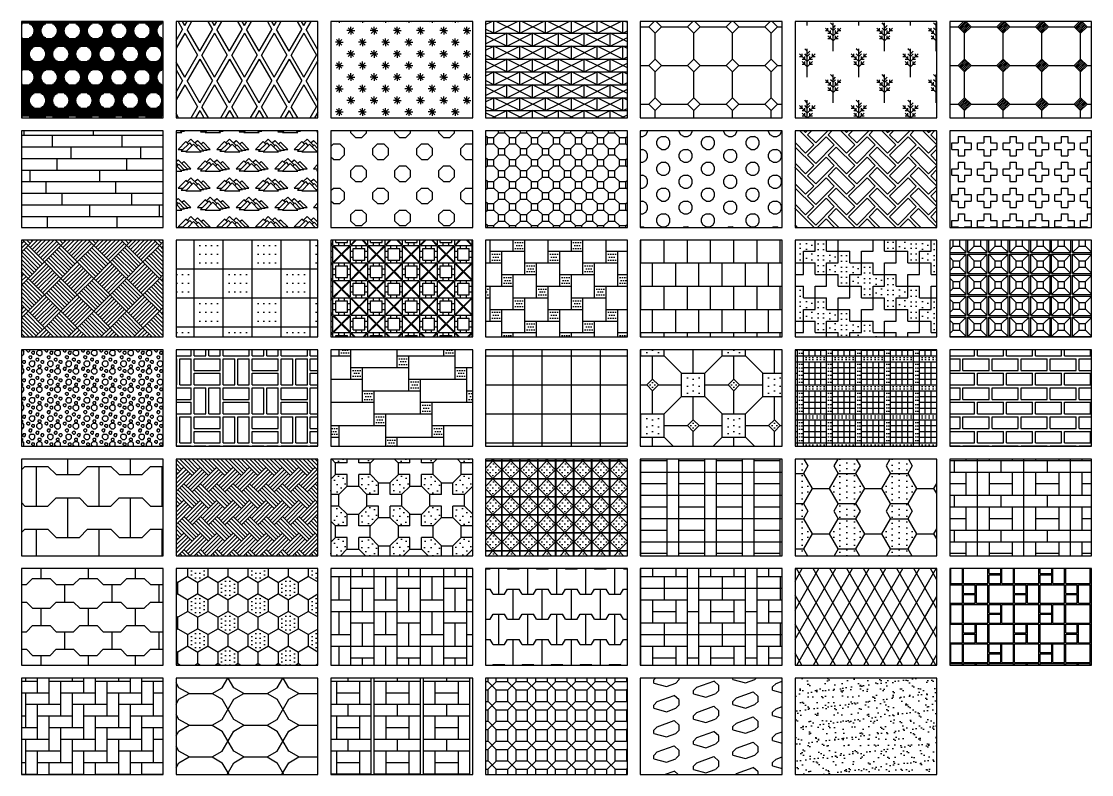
# Model space of a CAD drawing. Extents: x 3335 to 28578, y 356 to 13117.
# Drawn here: x 3385 to 11685, y 356 to 6192 of the extents above; entities that cross this region are included whole.
import ezdxf

# ---------------------------------------------------------------- set-up
doc = ezdxf.new("R2010")
doc.units = 0
doc.header["$MEASUREMENT"] = 0
doc.layers.get('0').update_dxf_attribs({"linetype": 'CONTINUOUS'})
doc.layers.add('FF', color=8, linetype='CONTINUOUS')

msp = doc.modelspace()

# ---------------------------------------------------------------- hatches: boundary and pattern name
h = msp.add_hatch()
h.set_pattern_fill('CS52', color=256, scale=6, style=0)
h.set_pattern_definition([(0, (60, 0), (90, 180), [60, -120]), (0, (59.7, 6), (90, 180), [60.612, -119.388]), (0, (58.78, 12), (90, 180), [62.436, -117.564]), (0, (57.23, 18), (90, 180), [65.532, -114.468]), (0, (54.99, 24), (90, 180), [70.02, -109.98]), (0, (51.96, 30), (90, 180), [76.08, -103.92]), (0, (48, 36), (90, 180), [84, -96]), (0, (42.85, 42), (90, 180), [94.308, -85.692]), (0, (36, 48), (90, 180), [108, -72]), (0, (26.15, 54), (90, 180), [127.704, -52.296]), (0, (0, 60), (0, 180), []), (0, (0, 66), (0, 180), []), (0, (0, 72), (0, 180), []), (0, (0, 78), (0, 180), []), (0, (0, 84), (0, 180), []), (0, (0, 90), (0, 180), []), (0, (0, 96), (0, 180), []), (0, (0, 102), (0, 180), []), (0, (0, 108), (0, 180), []), (0, (0, 114), (0, 180), []), (0, (0, 120), (0, 180), []), (0, (59.7, -6), (90, 180), [60.612, -119.388]), (0, (58.78, -12), (90, 180), [62.436, -117.564]), (0, (57.23, -18), (90, 180), [65.532, -114.468]), (0, (54.99, -24), (90, 180), [70.02, -109.98]), (0, (51.96, -30), (90, 180), [76.08, -103.92]), (0, (48, -36), (90, 180), [84, -96]), (0, (42.85, -42), (90, 180), [94.308, -85.692]), (0, (36, -48), (90, 180), [108, -72]), (0, (26.15, -54), (90, 180), [127.704, -52.296])])
h.paths.add_polyline_path([(4485.1, 6191.6), (3385.1, 6191.6), (3385.1, 5443.6), (4485.1, 5443.6)])
h = msp.add_hatch()
h.set_pattern_fill('CS53', color=256, scale=10, style=0)
h.set_pattern_definition([(60, (1765.47, 760), (-8e-07, 400), [196.299, -34.641]), (120, (1765.47, 760), (-346.41, 200), [196.299, -34.641]), (240, (1765.47, 1100), (8e-07, -400), [196.299, -34.641]), (300, (1765.47, 1100), (346.41, -200), [196.299, -34.641])])
h.paths.add_polyline_path([(5685.1, 6191.6), (4585.1, 6191.6), (4585.1, 5443.6), (5685.1, 5443.6)])
h = msp.add_hatch()
h.set_pattern_fill('CS54', color=256, scale=3, style=0)
h.set_pattern_definition([(0, (0, 0), (90, 90), [30, -150]), (45, (0, 0), (-90, 90), [30, -97.2792]), (90, (0, 0), (-90, 90), [30, -150]), (180, (0, 0), (-90, -90), [30, -150]), (270, (0, 0), (90, -90), [30, -150]), (135, (0, 0), (-90, -90), [30, -97.2792]), (225, (0, 0), (90, -90), [30, -97.2792]), (315, (0, 0), (90, 90), [30, -97.2792])])
h.paths.add_polyline_path([(6885.1, 6191.6), (5785.1, 6191.6), (5785.1, 5443.6), (6885.1, 5443.6)])
h = msp.add_hatch()
h.set_pattern_fill('CS55', color=256, scale=10, style=0)
h.set_pattern_definition([(0, (650, 300), (0, 100), []), (90, (650, 300), (-100, 100), [100, -100]), (26.565, (650, 300), (100, 300), [223.607, -223.607]), (26.565, (850, 300), (100, 300), [223.607, -223.607]), (26.565, (1050, 300), (100, 300), [223.607, -223.607]), (26.565, (950, 400), (100, 300), [223.607, -223.607]), (26.565, (850, 500), (100, 300), [223.607, -223.607]), (153.435, (850, 300), (-300, -100), [223.607, -223.607]), (153.435, (1050, 300), (-300, -100), [223.607, -223.607]), (153.435, (950, 400), (-300, -100), [223.607, -223.607]), (153.435, (850, 500), (-300, -100), [223.607, -223.607]), (153.435, (1350, 600), (-300, -100), [223.607, -223.607])])
h.paths.add_polyline_path([(8085.1, 6191.6), (6985.1, 6191.6), (6985.1, 5443.6), (8085.1, 5443.6)])
h = msp.add_hatch()
h.set_pattern_fill('CS57', color=256, scale=10, style=0)
h.set_pattern_definition([(0, (1450, 1050), (0, 300), [200, -100]), (90, (1400, 1100), (-300, 2e-14), [200, -100]), (45, (1350, 1050), (2e-14, 300), [70.711, -353.553]), (45, (1400, 1000), (2e-14, 300), [70.711, -353.553]), (315, (1400, 1100), (300, -7e-14), [70.711, -353.553]), (315, (1350, 1050), (300, -7e-14), [70.711, -353.553])])
h.paths.add_polyline_path([(9285.1, 6191.6), (8185.1, 6191.6), (8185.1, 5443.6), (9285.1, 5443.6)])
h = msp.add_hatch()
h.set_pattern_fill('CS58', color=256, scale=4, style=0)
h.set_pattern_definition([(90, (1080, 560), (-200, 200), [220, -180]), (90, (1100, 660), (-200, 200), [20, -20, 20, -340]), (90, (1120, 720), (-200, 200), [20, -380]), (90, (1060, 660), (-200, 200), [20, -20, 20, -340]), (90, (1040, 720), (-200, 200), [20, -380]), (45, (1080, 640), (-200, 200), [56.5685, -226.274]), (45, (1080, 680), (-200, 200), [84.853, -197.99]), (45, (1080, 720), (-200, 200), [28.284, -254.5584]), (45, (1080, 740), (-200, 200), [28.284, -254.5584]), (135, (1080, 640), (-200, -200), [56.5685, -226.274]), (135, (1080, 680), (-200, -200), [84.853, -197.99]), (135, (1080, 720), (-200, -200), [28.284, -254.5584]), (135, (1080, 760), (-200, -200), [28.284, -254.5584]), (0, (1040, 660), (200, 200), [20, -40, 20, -320]), (0, (1040, 700), (200, 200), [20, -40, 20, -320]), (0, (1020, 720), (200, 200), [20, -80, 20, -280])])
h.paths.add_polyline_path([(10485.1, 6191.6), (9385.1, 6191.6), (9385.1, 5443.6), (10485.1, 5443.6)])
h = msp.add_hatch()
h.set_pattern_fill('CS59', color=256, scale=10, style=0)
h.set_pattern_definition([(0, (1450, 1050), (0, 300), [200, -100]), (90, (1400, 1100), (-300, 2e-14), [200, -100]), (45, (1350, 1050), (2e-14, 300), [70.711, -353.5534]), (45, (1400, 1000), (2e-14, 300), [70.711, -353.5534]), (315, (1400, 1100), (300, -7e-14), [70.711, -353.5534]), (315, (1350, 1050), (300, -7e-14), [70.711, -353.5534]), (45, (1357.14, 1042.86), (2e-14, 300), [70.711, -353.5534]), (45, (1364.29, 1035.71), (2e-14, 300), [70.711, -353.5534]), (45, (1371.43, 1028.57), (2e-14, 300), [70.711, -353.5534]), (45, (1378.57, 1021.43), (2e-14, 300), [70.711, -353.5534]), (45, (1385.71, 1014.29), (2e-14, 300), [70.711, -353.5534]), (45, (1392.86, 1007.14), (2e-14, 300), [70.711, -353.5534])])
h.paths.add_polyline_path([(11685.1, 6191.6), (10585.1, 6191.6), (10585.1, 5443.6), (11685.1, 5443.6)])
h = msp.add_hatch()
h.set_pattern_fill('CS60', color=256, scale=0.6, style=0)
h.set_pattern_definition([(0, (0, 0), (0, 90), []), (90, (0, 0), (-540, 3e-14), [90, -810]), (90, (348, 90), (-540, 3e-14), [90, -810]), (90, (135, 180), (-540, 3e-14), [90, -810]), (90, (462, 270), (-540, 3e-14), [90, -810]), (90, (336, 360), (-540, 3e-14), [90, -810]), (90, (213, 450), (-540, 3e-14), [90, -810]), (90, (423, 540), (-540, 3e-14), [90, -810]), (90, (531, 630), (-540, 3e-14), [90, -810]), (90, (387, 720), (-540, 3e-14), [90, -810]), (90, (165, 810), (-540, 3e-14), [90, -810])])
h.paths.add_polyline_path([(4485.1, 5343.6), (3385.1, 5343.6), (3385.1, 4595.6), (4485.1, 4595.6)])
h = msp.add_hatch()
h.set_pattern_fill('CS61', color=256, scale=5, style=0)
h.set_pattern_definition([(0, (250, 550), (150, 150), [40, -180, 30, -50]), (0, (275, 535), (150, 150), [40, -260]), (0, (310, 530), (150, 150), [120, -180]), (0, (420, 540), (150, 150), [30, -270]), (0, (445, 545), (150, 150), [30, -270]), (45, (250, 550), (-150, 150), [84.853, -127.279]), (45, (275, 535), (-150, 150), [91.924, -120.208]), (45, (310, 530), (-150, 150), [84.853, -127.279]), (45, (320, 600), (-150, 150), [42.4264, -169.7056]), (45, (390, 570), (-150, 150), [21.213, -190.919]), (45, (380, 600), (-150, 150), [28.284, -183.848]), (45, (430, 590), (-150, 150), [21.213, -190.919]), (135, (500, 550), (-150, -150), [77.782, -134.35]), (135, (475, 545), (-150, -150), [106.066, -106.066]), (135, (450, 540), (-150, -150), [63.6396, -148.4924]), (135, (400, 580), (-150, -150), [70.7107, -141.4214]), (135, (430, 530), (-150, -150), [84.853, -127.279]), (135, (360, 580), (-150, -150), [28.284, -183.848]), (135, (330, 590), (-150, -150), [28.284, -183.848])])
h.paths.add_polyline_path([(5685.1, 5343.6), (4585.1, 5343.6), (4585.1, 4595.6), (5685.1, 4595.6)])
h = msp.add_hatch()
h.set_pattern_fill('CS62', color=256, scale=5, style=0)
h.set_pattern_definition([(0, (0, 0), (-170.7107, 170.7107), [50, -291.4214]), (0, (0, 120.71), (-170.7107, 170.7107), [50, -291.4214]), (45, (-35.36, 85.36), (-85.3553, 85.3553), [50, -191.4214]), (90, (-35.36, 35.36), (-170.7107, -170.7107), [50, -291.4214]), (90, (85.36, 35.36), (-170.7107, -170.7107), [50, -291.4214]), (135, (0, 0), (-85.3553, -85.3553), [50, -191.4214])])
h.paths.add_polyline_path([(6885.1, 5343.6), (5785.1, 5343.6), (5785.1, 4595.6), (6885.1, 4595.6)])
h = msp.add_hatch()
h.set_pattern_fill('CS63', color=256, scale=5, style=0)
h.set_pattern_definition([(0, (0, 0), (-85.35534, 85.35534), [50, -120.7107]), (0, (0, 120.71), (-85.35534, 85.35534), [50, -120.7107]), (45, (-35.36, 85.36), (-85.3553, 85.3553), [50, -70.7107]), (90, (-35.355, 35.355), (-85.35534, -85.35534), [50, -120.7107]), (90, (85.355, 35.355), (-85.35534, -85.35534), [50, -120.7107]), (135, (0, 0), (-85.3553, -85.3553), [50, -70.7107])])
h.paths.add_polyline_path([(8085.1, 5343.6), (6985.1, 5343.6), (6985.1, 4595.6), (8085.1, 4595.6)])
h = msp.add_hatch()
h.set_pattern_fill('CS64', color=256, scale=5, style=0)
h.set_pattern_definition([(0, (36.6, 0), (0, 100), [26.7949, -146.4102]), (60, (86.6, 13.4), (-86.6025, 50), [26.795, -146.4102]), (120, (100, 63.4), (-86.6025, -50), [26.795, -146.4102]), (30, (63.4, 0), (4e-07, 200), [26.795, -173.205]), (30, (13.4, 86.6), (4e-07, 200), [26.795, -173.205]), (150, (36.6, 0), (-173.205, -100), [26.795, -173.205]), (150, (86.6, 86.6), (-173.205, -100), [26.795, -173.205]), (90, (100, 36.6), (-173.205, 100), [26.795, -173.205]), (90, (0, 36.6), (-173.205, 100), [26.795, -173.205])])
h.paths.add_polyline_path([(9285.1, 5343.6), (8185.1, 5343.6), (8185.1, 4595.6), (9285.1, 4595.6)])
h = msp.add_hatch()
h.set_pattern_fill('ZZHAT01', color=256, scale=450, style=0)
h.set_pattern_definition([(45, (0, 0), (1e-14, 159.099), [202.5, -135, 90, -22.5]), (45, (-63.64, 63.64), (1e-14, 159.099), [202.5, -22.5, 90, -135]), (135, (0, 0), (-1e-14, -159.099), [90, -22.5, 202.5, -135]), (135, (143.19, 143.19), (-1e-14, -159.099), [90, -135, 202.5, -22.5])])
h.paths.add_polyline_path([(10485.1, 5343.6), (9385.1, 5343.6), (9385.1, 4595.6), (10485.1, 4595.6)])
h = msp.add_hatch()
h.set_pattern_fill('ZZHAT02', color=256, scale=200, style=0)
h.set_pattern_definition([(90, (0, 0), (-200, 1e-14), [50, -150]), (0, (0, 0), (0, 200), [50, -50]), (270, (50, 0), (200, -4e-14), [50, -50]), (270, (150, 50), (200, -4e-14), [50, -150]), (0, (50, 100), (0, 200), [50, -150]), (0, (50, -50), (0, 200), [50, -150]), (0, (0, 50), (0, 200), [50, -50]), (270, (100, 0), (200, -4e-14), [50, -50])])
h.paths.add_polyline_path([(11685.1, 5343.6), (10585.1, 5343.6), (10585.1, 4595.6), (11685.1, 4595.6)])
h = msp.add_hatch()
h.set_pattern_fill('ZZHAT03', color=256, scale=450, style=0)
h.set_pattern_definition([(45, (0, 0), (254.5584, -3e-14), [180, -180]), (45, (-15.91, 15.91), (254.5584, -3e-14), [180, -180]), (45, (-31.82, 31.82), (254.5584, -3e-14), [180, -180]), (45, (-47.73, 47.73), (254.5584, -3e-14), [180, -180]), (45, (-63.64, 63.64), (254.5584, -3e-14), [180, -180]), (45, (-79.55, 79.55), (254.5584, -3e-14), [180, -180]), (45, (-95.46, 95.46), (254.5584, -3e-14), [180, -180]), (45, (-111.37, 111.37), (254.5584, -3e-14), [180, -180]), (45, (-127.28, 127.28), (254.5584, -3e-14), [180, -180]), (315, (0, 0), (254.5584, -5e-14), [180, -180]), (315, (15.91, 15.91), (254.5584, -5e-14), [180, -180]), (315, (31.82, 31.82), (254.5584, -5e-14), [180, -180]), (315, (47.73, 47.73), (254.5584, -5e-14), [180, -180]), (315, (63.64, 63.64), (254.5584, -5e-14), [180, -180]), (315, (79.55, 79.55), (254.5584, -5e-14), [180, -180]), (315, (95.46, 95.46), (254.5584, -5e-14), [180, -180]), (315, (111.37, 111.37), (254.5584, -5e-14), [180, -180]), (315, (127.28, 127.28), (254.5584, -5e-14), [180, -180])])
h.paths.add_polyline_path([(4485.1, 4495.6), (3385.1, 4495.6), (3385.1, 3747.6), (4485.1, 3747.6)])
h = msp.add_hatch()
h.set_pattern_fill('ZZHAT04', color=256, scale=450, style=0)
h.set_pattern_definition([(0, (0, 0), (0, 225), []), (90, (0, 0), (-225, 1e-14), []), (90, (45, 45), (-225, 225), [0, -67.5, 0, -67.5, 0, -315]), (90, (90, 45), (-225, 225), [0, -67.5, 0, -67.5, 0, -315]), (90, (135, 45), (-225, 225), [0, -67.5, 0, -67.5, 0, -315]), (90, (180, 45), (-225, 225), [0, -67.5, 0, -67.5, 0, -315])])
h.paths.add_polyline_path([(5685.1, 4495.6), (4585.1, 4495.6), (4585.1, 3747.6), (5685.1, 3747.6)])
h = msp.add_hatch()
h.set_pattern_fill('ZZHAT05', color=256, scale=450, style=0)
h.set_pattern_definition([(0, (0, 0), (135, 135), [127.2792, -7.7208]), (90, (-3.86, 3.86), (-135, 135), [127.2792, -7.7208]), (315, (0, 0), (135, 135), [90, -5.4594]), (315, (-3.86, -3.86), (135, 135), [90, -5.4594]), (45, (-67.5, 67.5), (-135, 135), [90, -5.4594]), (45, (63.64, -63.64), (-135, 135), [90, -5.4594]), (90, (41.14, 0), (-135, 135), [22.5, -90, 22.5, -135]), (90, (86.14, 0), (-135, 135), [22.5, -90, 22.5, -135]), (0, (-3.86, 45), (135, 135), [22.5, -90, 22.5, -135]), (0, (-3.86, 90), (135, 135), [22.5, -90, 22.5, -135]), (0, (18.64, 22.5), (135, 135), [90, -180]), (0, (18.64, 112.5), (135, 135), [90, -180]), (90, (18.64, 22.5), (-135, 135), [90, -180]), (90, (108.64, 22.5), (-135, 135), [90, -180])])
h.paths.add_polyline_path([(6885.1, 4495.6), (5785.1, 4495.6), (5785.1, 3747.6), (6885.1, 3747.6)])
h = msp.add_hatch()
h.set_pattern_fill('ZZHAT06', color=256, scale=450, style=0)
h.set_pattern_definition([(0, (0, 0), (-90, 180), [270, -180]), (0, (-180, -90), (-90, 180), [270, -180]), (90, (0, -90), (-90, 180), [270, -180]), (0, (18, -22.5), (180, 90), [0, -450]), (0, (36, -22.5), (180, 90), [0, -450]), (0, (54, -22.5), (180, 90), [0, -450]), (0, (72, -22.5), (180, 90), [0, -450]), (0, (27, -45), (180, 90), [0, -450]), (0, (45, -45), (180, 90), [0, -450]), (0, (63, -45), (180, 90), [0, -450]), (0, (18, -67.5), (180, 90), [0, -450]), (0, (36, -67.5), (180, 90), [0, -450]), (0, (54, -67.5), (180, 90), [0, -450]), (0, (72, -67.5), (180, 90), [0, -450])])
h.paths.add_polyline_path([(8085.1, 4495.6), (6985.1, 4495.6), (6985.1, 3747.6), (8085.1, 3747.6)])
h = msp.add_hatch()
h.set_pattern_fill('ZZHAT07', color=256, scale=300, style=0)
h.set_pattern_definition([(0, (0, 0), (0, 180), []), (90, (-90, 0), (90, 180), [180, -180])])
h.paths.add_polyline_path([(9285.1, 4495.6), (8185.1, 4495.6), (8185.1, 3747.6), (9285.1, 3747.6)])
h = msp.add_hatch()
h.set_pattern_fill('ZZHAT08', color=256, scale=450, style=0)
h.set_pattern_definition([(0, (0, 0), (-180, 90), [180, -90, 90, -90]), (90, (0, 0), (-90, 270), [90, -90, 90, -180]), (90, (90, 0), (-90, 270), [90, -90, 90, -180]), (90, (24.75, 24.75), (-180, 90), [0, -45, 0, -45, 0, -360]), (90, (65.25, 24.75), (-180, 90), [0, -45, 0, -45, 0, -360]), (90, (24.75, 148.5), (-180, 90), [0, -45, 0, -45, 0, -360]), (90, (65.25, 148.5), (-180, 90), [0, -45, 0, -45, 0, -360]), (90, (-24.75, 114.75), (-180, 90), [0, -45, 0, -67.5, 0, -337.5]), (90, (-65.25, 128.25), (-180, 90), [0, -67.5, 0, -45, 0, -337.5])])
h.paths.add_polyline_path([(10485.1, 4495.6), (9385.1, 4495.6), (9385.1, 3747.6), (10485.1, 3747.6)])
h = msp.add_hatch()
h.set_pattern_fill('ZZHAT09', color=256, scale=500, style=0)
h.set_pattern_definition([(0, (0, 0), (0, 162.5), [150, -12.5]), (0, (0, 12.5), (0, 162.5), [150, -12.5]), (90, (0, 12.5), (-162.5, 1e-14), [150, -12.5]), (90, (-12.5, 12.5), (-162.5, 1e-14), [150, -12.5]), (0, (50, 62.5), (0, 162.5), [50, -112.5]), (0, (50, 112.5), (0, 162.5), [50, -112.5]), (90, (50, 62.5), (-162.5, 1e-14), [50, -112.5]), (90, (100, 62.5), (-162.5, 1e-14), [50, -112.5]), (45, (0, 12.5), (1e-14, 162.5), [70.7107, -159.099]), (45, (100, 112.5), (1e-14, 162.5), [70.7107, -159.099]), (315, (0, 0), (162.5, -4e-14), [70.7107, -159.099]), (315, (100, -100), (162.5, -4e-14), [70.7107, -159.099])])
h.paths.add_polyline_path([(11685.1, 4495.6), (10585.1, 4495.6), (10585.1, 3747.6), (11685.1, 3747.6)])
h = msp.add_hatch()
h.set_pattern_fill('ZZHAT10', color=256, scale=450, style=0)
h.set_pattern_definition([(0, (0, 0), (0, 141.7323), [8.8583, -132.874]), (45, (8.86, 0), (-70.8661, 70.8661), [8.8583, -91.3616]), (135, (0, 0), (-70.8661, -70.8661), [8.8583, -91.3616]), (90, (15.12, 6.26), (-141.7323, 9e-15), [8.8583, -132.874]), (90, (-6.26, 6.26), (-141.7323, 9e-15), [8.8583, -132.874]), (315, (8.86, 21.39), (70.8661, 70.8661), [8.8583, -91.3616]), (225, (0, 21.39), (70.8661, -70.8661), [8.8583, -91.3616]), (0, (0, 21.39), (0, 141.7323), [8.8583, -132.874]), (0, (70.87, -70.87), (0, 141.7323), [8.8583, -132.874]), (0, (70.87, -49.48), (0, 141.7323), [8.8583, -132.874]), (90, (64.6, -64.6), (-141.7323, 9e-15), [8.8583, -132.874]), (90, (85.99, -64.6), (-141.7323, 9e-15), [8.8583, -132.874]), (0, (-27, 58.5), (0, 141.7323), [17.7165, -124.0157]), (45, (-9.28, 58.5), (1e-14, 141.7323), [17.7165, -182.7232]), (135, (-27, 58.5), (-141.7323, 1e-14), [17.7165, -182.7232]), (90, (3.24, 71.03), (-141.7323, 9e-15), [17.7165, -124.0157]), (90, (-39.53, 71.03), (-141.7323, 9e-15), [17.7165, -124.0157]), (315, (-9.28, 101.27), (141.7323, -3e-14), [17.7165, -182.7232]), (225, (-27, 101.27), (-3e-14, -141.7323), [17.7165, -182.7232]), (0, (-27, 101.27), (0, 141.7323), [17.7165, -124.0157]), (0, (58.5, 117), (0, 141.7323), [17.7165, -124.0157]), (45, (76.22, 117), (1e-14, 141.7323), [17.7165, -182.7232]), (135, (58.5, 117), (-141.7323, 1e-14), [17.7165, -182.7232]), (90, (88.74, 129.53), (-141.7323, 9e-15), [17.7165, -124.0157]), (90, (45.97, 129.53), (-141.7323, 9e-15), [17.7165, -124.0157]), (315, (76.22, 159.77), (141.7323, -3e-14), [17.7165, -182.7232]), (225, (58.5, 159.77), (-3e-14, -141.7323), [17.7165, -182.7232]), (0, (58.5, 159.77), (0, 141.7323), [17.7165, -124.0157]), (0, (103.5, 18), (0, 141.7323), [8.8583, -132.874]), (45, (112.36, 18), (-70.8661, 70.8661), [8.8583, -91.3616]), (135, (103.5, 18), (-70.8661, -70.8661), [8.8583, -91.3616]), (90, (118.62, 24.26), (-141.7323, 9e-15), [8.8583, -132.874]), (90, (97.24, 24.26), (-141.7323, 9e-15), [8.8583, -132.874]), (315, (112.36, 39.39), (70.8661, 70.8661), [8.8583, -91.3616]), (225, (103.5, 39.39), (70.8661, -70.8661), [8.8583, -91.3616]), (0, (103.5, 39.39), (0, 141.7323), [8.8583, -132.874]), (0, (174.37, -52.87), (0, 141.7323), [8.8583, -132.874]), (0, (174.37, -31.48), (0, 141.7323), [8.8583, -132.874]), (90, (168.1, -46.6), (-141.7323, 9e-15), [8.8583, -132.874]), (90, (189.49, -46.6), (-141.7323, 9e-15), [8.8583, -132.874]), (0, (49.5, 36), (0, 141.7323), [8.8583, -132.874]), (45, (58.36, 36), (-70.8661, 70.8661), [8.8583, -91.3616]), (135, (49.5, 36), (-70.8661, -70.8661), [8.8583, -91.3616]), (90, (64.62, 42.26), (-141.7323, 9e-15), [8.8583, -132.874]), (90, (43.24, 42.26), (-141.7323, 9e-15), [8.8583, -132.874]), (315, (58.36, 57.39), (70.8661, 70.8661), [8.8583, -91.3616]), (225, (49.5, 57.39), (70.8661, -70.8661), [8.8583, -91.3616]), (0, (49.5, 57.39), (0, 141.7323), [8.8583, -132.874]), (0, (120.37, -34.87), (0, 141.7323), [8.8583, -132.874]), (0, (120.37, -13.48), (0, 141.7323), [8.8583, -132.874]), (90, (114.1, -28.6), (-141.7323, 9e-15), [8.8583, -132.874]), (90, (135.49, -28.6), (-141.7323, 9e-15), [8.8583, -132.874])])
h.paths.add_polyline_path([(4485.1, 3647.6), (3385.1, 3647.6), (3385.1, 2899.6), (4485.1, 2899.6)])
h = msp.add_hatch()
h.set_pattern_fill('ZZHAT11', color=256, scale=450, style=0)
h.set_pattern_definition([(0, (0, 0), (225, 225), [202.5, -22.5, 90, -22.5, 90, -22.5]), (0, (0, 90), (225, 225), [202.5, -247.5]), (0, (0, 112.5), (225, 225), [202.5, -247.5]), (0, (0, 202.5), (225, 225), [202.5, -22.5, 90, -22.5, 90, -22.5]), (90, (0, 0), (-225, 225), [90, -22.5, 90, -22.5, 202.5, -22.5]), (90, (202.5, 0), (-225, 225), [90, -22.5, 90, -22.5, 202.5, -22.5]), (90, (315, 0), (-225, 225), [202.5, -247.5]), (90, (337.5, 0), (-225, 225), [202.5, -247.5])])
h.paths.add_polyline_path([(5685.1, 3647.6), (4585.1, 3647.6), (4585.1, 2899.6), (5685.1, 2899.6)])
h = msp.add_hatch()
h.set_pattern_fill('ZZHAT12', color=256, scale=450, style=0)
h.set_pattern_definition([(0, (0, 0), (-90, 180), [450, -360]), (0, (-360, -90), (-90, 180), [450, -360]), (90, (0, -90), (-90, 180), [270, -540]), (0, (18, -22.5), (360, 90), [0, -810]), (0, (36, -22.5), (360, 90), [0, -810]), (0, (54, -22.5), (360, 90), [0, -810]), (0, (72, -22.5), (360, 90), [0, -810]), (0, (27, -45), (360, 90), [0, -810]), (0, (45, -45), (360, 90), [0, -810]), (0, (63, -45), (360, 90), [0, -810]), (0, (18, -67.5), (360, 90), [0, -810]), (0, (36, -67.5), (360, 90), [0, -810]), (0, (54, -67.5), (360, 90), [0, -810]), (0, (72, -67.5), (360, 90), [0, -810])])
h.paths.add_polyline_path([(6885.1, 3647.6), (5785.1, 3647.6), (5785.1, 2899.6), (6885.1, 2899.6)])
h = msp.add_hatch()
h.set_pattern_fill('ZZHAT13', color=256, scale=450, style=0)
h.set_pattern_definition([(0, (0, 0), (0, 225), []), (90, (0, 0), (-225, 1e-14), [])])
h.paths.add_polyline_path([(8085.1, 3647.6), (6985.1, 3647.6), (6985.1, 2899.6), (8085.1, 2899.6)])
h = msp.add_hatch()
h.set_pattern_fill('ZZHAT14', color=256, scale=450, style=0)
h.set_pattern_definition([(0, (0, 0), (315, 315), [180, -450]), (0, (0, -180), (315, 315), [180, -450]), (90, (0, -180), (-315, 315), [180, -450]), (90, (180, -180), (-315, 315), [180, -450]), (0, (180, -90), (315, 315), [180, -90, 180, -180]), (90, (90, 0), (-315, 315), [180, -90, 180, -180]), (45, (-270, -90), (-315, 315), [63.64, -381.838]), (45, (-225, -135), (-315, 315), [63.64, -381.838]), (135, (-225, -135), (315, 315), [63.64, -381.838]), (135, (-180, -90), (315, 315), [63.64, -381.838]), (135, (0, 0), (-630, 5e-14), [190.919, -254.558]), (45, (180, 0), (5e-14, 630), [190.919, -254.558]), (90, (45, -153), (-315, 315), [0, -54, 0, -63, 0, -513]), (90, (90, -135), (-315, 315), [0, -45, 0, -45, 0, -540]), (90, (135, -153), (-315, 315), [0, -54, 0, -63, 0, -513]), (90, (-225, -108), (-315, 315), [0, -36, 0, -594]), (0, (-243, -90), (315, 315), [0, -36, 0, -594])])
h.paths.add_polyline_path([(9285.1, 3647.6), (8185.1, 3647.6), (8185.1, 2899.6), (9285.1, 2899.6)])
h = msp.add_hatch()
h.set_pattern_fill('ZZHAT15', color=256, scale=450, style=0)
h.set_pattern_definition([(0, (0, 0), (0, 45), [180, -45]), (90, (0, 0), (-45, 3e-15), [180, -45]), (0, (-45, 0), (0, 225), [45, -180]), (0, (-45, -45), (0, 225), [45, -180]), (90, (0, -45), (-225, 1e-14), [45, -180]), (90, (-45, -45), (-225, 1e-14), [45, -180]), (0, (20.25, -13.5), (0, 225), [0, -27, 0, -27, 0, -171]), (0, (105.75, -13.5), (0, 225), [0, -27, 0, -27, 0, -171]), (0, (20.25, -29.25), (0, 225), [0, -27, 0, -27, 0, -171]), (0, (105.75, -29.25), (0, 225), [0, -27, 0, -27, 0, -171]), (90, (-13.5, 20.25), (-225, 1e-14), [0, -27, 0, -27, 0, -171]), (90, (-13.5, 105.75), (-225, 1e-14), [0, -27, 0, -27, 0, -171]), (90, (-29.25, 20.25), (-225, 1e-14), [0, -27, 0, -27, 0, -171]), (90, (-29.25, 105.75), (-225, 1e-14), [0, -27, 0, -27, 0, -171])])
h.paths.add_polyline_path([(10485.1, 3647.6), (9385.1, 3647.6), (9385.1, 2899.6), (10485.1, 2899.6)])
h = msp.add_hatch()
h.set_pattern_fill('ZZHAT16', color=256, scale=450, style=0)
h.set_pattern_definition([(0, (0, 0), (225, 225), [202.5, -22.5]), (0, (0, 90), (225, 225), [202.5, -22.5]), (0, (-112.5, 112.5), (225, 225), [202.5, -22.5]), (0, (-112.5, 202.5), (225, 225), [202.5, -22.5]), (90, (0, 0), (-225, 225), [90, -135]), (90, (202.5, 0), (-225, 225), [90, -135]), (90, (90, 112.5), (-225, 225), [90, -135]), (90, (112.5, 112.5), (-225, 225), [90, -135])])
h.paths.add_polyline_path([(11685.1, 3647.6), (10585.1, 3647.6), (10585.1, 2899.6), (11685.1, 2899.6)])
h = msp.add_hatch()
h.set_pattern_fill('ZZHAT17', color=256, scale=450, style=0)
h.set_pattern_definition([(0, (0, 0), (243.64, 243.64), [180, -307.28]), (45, (180, 0), (487.28, -5e-14), [90, -254.558]), (0, (243.64, 63.64), (243.64, 243.64), [180, -307.28]), (135, (487.28, 0), (487.28, -5e-14), [90, -254.558]), (90, (90, 0), (-487.28, 3e-14), [307.28, -180]), (90, (333.64, 63.64), (-487.28, 3e-14), [-180, 307.28])])
h.paths.add_polyline_path([(4485.1, 2799.6), (3385.1, 2799.6), (3385.1, 2051.6), (4485.1, 2051.6)])
h = msp.add_hatch()
h.set_pattern_fill('ZZHAT18', color=256, scale=450, style=0)
h.set_pattern_definition([(45, (0, 0), (127.2792, -1e-14), [180, -180]), (45, (-15.91, 15.91), (127.2792, -1e-14), [180, -180]), (45, (-31.82, 31.82), (127.2792, -1e-14), [180, -180]), (45, (-47.73, 47.73), (127.2792, -1e-14), [180, -180]), (45, (0, -127.28), (127.2792, -1e-14), [90, -270]), (315, (0, 0), (127.2792, -3e-14), [180, -180]), (315, (15.91, 15.91), (127.2792, -3e-14), [180, -180]), (315, (31.82, 31.82), (127.2792, -3e-14), [180, -180]), (315, (47.73, 47.73), (127.2792, -3e-14), [180, -180]), (315, (0, 0), (127.2792, -3e-14), [-270, 90])])
h.paths.add_polyline_path([(5685.1, 2799.6), (4585.1, 2799.6), (4585.1, 2051.6), (5685.1, 2051.6)])
h = msp.add_hatch()
h.set_pattern_fill('ZZHAT19', color=256, scale=450, style=0)
h.set_pattern_definition([(180, (0, 0), (-243.64, -243.64), [90, -90, 90, -217.279]), (180, (0, 90), (-243.64, -243.64), [90, -90, 90, -217.279]), (90, (0, 0), (-243.64, 243.64), [90, -397.279]), (90, (-270, 0), (-243.6396, 243.6396), [90, -397.279]), (315, (0, 0), (243.64, 243.64), [90, -254.634]), (315, (-90, -90), (243.64, 243.64), [90, -254.634]), (45, (0, 90), (-243.64, 243.64), [90, -254.634]), (45, (153.64, -63.64), (-243.64, 243.64), [90, -254.634]), (90, (-180, -90), (-243.6396, 243.6396), [90, -90, 90, -217.279]), (90, (-90, -90), (-243.64, 243.64), [90, -90, 90, -217.279]), (0, (63.64, -63.64), (243.64, 243.64), [90, -397.279]), (0, (63.64, 153.64), (243.64, 243.64), [90, -397.279]), (315, (-15.75, -18), (243.64, 243.64), [0, -45, 0, -45, 0, -254.6344]), (315, (-63, -29.25), (243.64, 243.64), [0, -67.5, 0, -67.5, 0, -209.6344]), (315, (-67.5, -76.5), (243.64, 243.64), [0, -45, 0, -45, 0, -254.6344]), (45, (-15.75, 108), (-243.64, 243.64), [0, -45, 0, -45, 0, -254.6344]), (45, (-63, 119.25), (-243.64, 243.64), [0, -67.5, 0, -67.5, 0, -209.6344]), (45, (-67.5, 166.5), (-243.64, 243.64), [0, -45, 0, -45, 0, -254.6344])])
h.paths.add_polyline_path([(6885.1, 2799.6), (5785.1, 2799.6), (5785.1, 2051.6), (6885.1, 2051.6)])
h = msp.add_hatch()
h.set_pattern_fill('ZZHAT20', color=256, scale=450, style=0)
h.set_pattern_definition([(0, (0, 0), (0, 139.5), [135, -4.5]), (0, (0, -4.5), (0, 139.5), [135, -4.5]), (90, (0, 0), (-139.5, 9e-15), [135, -4.5]), (90, (-4.5, 0), (-139.5, 9e-15), [135, -4.5]), (45, (67.5, 0), (139.5, -6e-06), [95.4594, -101.8234]), (45, (0, 67.5), (139.5, -6e-06), [95.4594, -101.8234]), (135, (67.5, 0), (-139.5, -6e-06), [95.4594, -101.8234]), (135, (135, 67.5), (-139.5, -6e-06), [95.4594, -101.8234]), (45, (27, 67.5), (139.5, -6e-06), [0, -31.5, 0, -31.5, 0, -134.2828]), (45, (45, 45), (139.5, -6e-06), [0, -31.5, 0, -31.5, 0, -134.2828]), (45, (67.5, 22.5), (139.5, -6e-06), [0, -31.5, 0, -31.5, 0, -134.2828])])
h.paths.add_polyline_path([(8085.1, 2799.6), (6985.1, 2799.6), (6985.1, 2051.6), (8085.1, 2051.6)])
h = msp.add_hatch()
h.set_pattern_fill('ZZHAT21', color=256, scale=450, style=0)
h.set_pattern_definition([(0, (0, 0), (0, 180), []), (0, (0, 90), (0, 180), [202.5, -90]), (90, (0, 0), (-292.5, 2e-14), []), (90, (202.5, 0), (-292.5, 2e-14), [])])
h.paths.add_polyline_path([(9285.1, 2799.6), (8185.1, 2799.6), (8185.1, 2051.6), (9285.1, 2051.6)])
h = msp.add_hatch()
h.set_pattern_fill('ZZHAT22', color=256, scale=450, style=0)
h.set_pattern_definition([(0, (0, 0), (0, 350.74), [135, -270]), (120, (0, 0), (-3e-07, 350.7403), [135, -675]), (60, (-67.5, 116.91), (3e-07, 350.7403), [135, -675]), (0, (0, 233.83), (0, 350.74), [135, -270]), (300, (135, 233.83), (-3e-07, 350.7403), [135, -675]), (240, (202.5, 116.91), (3e-07, 350.7403), [135, -675]), (240, (0, 0), (3e-07, 350.7403), [67.5, -742.5]), (300, (-33.75, -58.46), (-3e-07, 350.7403), [67.5, -742.5]), (300, (135, 0), (-3e-07, 350.7403), [67.5, -742.5]), (240, (168.75, -58.46), (3e-07, 350.7403), [67.5, -742.5]), (0, (-202.5, 116.9), (0, 350.74), [135, -270]), (90, (13.5, 9), (-405, 2e-14), [0, -45]), (90, (67.5, 27), (-405, 2e-14), [0, -45]), (90, (126, 18), (-405, 2e-14), [0, -45]), (90, (-33.75, 90), (-405, 2e-14), [0, -45, 0, -305.74]), (90, (168.75, 90), (-405, 2e-14), [0, -45, 0, -305.74])])
h.paths.add_polyline_path([(10485.1, 2799.6), (9385.1, 2799.6), (9385.1, 2051.6), (10485.1, 2051.6)])
h = msp.add_hatch()
h.set_pattern_fill('ZZHAT23', color=256, scale=450, style=0)
h.set_pattern_definition([(0, (0, 0), (0, 270), []), (0, (0, 90), (0, 270), []), (90, (0, 0), (-360, 2e-14), []), (270, (90, 0), (180, -3e-14), [180, -90]), (270, (180, 90), (360, -7e-14), [90, -180]), (0, (90, -90), (0, 270), [180, -180])])
h.paths.add_polyline_path([(11685.1, 2799.6), (10585.1, 2799.6), (10585.1, 2051.6), (11685.1, 2051.6)])
h = msp.add_hatch()
h.set_pattern_fill('ZZHAT24', color=256, scale=450, style=0)
h.set_pattern_definition([(0, (0, 0), (182.73, 182.73), [135, -230.46]), (135, (0, 0), (-365.46, 3e-14), [67.5, -190.919]), (45, (135, 0), (3e-14, 365.46), [67.5, -190.919]), (0, (182.73, 47.73), (182.73, 182.73), [135, -230.46]), (90, (-115.23, 47.73), (-182.73, 182.73), [135, -230.46])])
h.paths.add_polyline_path([(4485.1, 1951.6), (3385.1, 1951.6), (3385.1, 1203.6), (4485.1, 1203.6)])
h = msp.add_hatch()
h.set_pattern_fill('ZZHAT25', color=256, scale=450, style=0)
h.set_pattern_definition([(90, (0, 0), (-77.9423, 135), [90, -180]), (210, (0, 0), (-77.9423, -135), [90, -180]), (330, (0, 0), (155.8846, 2e-08), [90, -180]), (90, (27, 13.5), (-233.827, 135), [0, -31.5, 0, -31.5, 0, -207]), (90, (58.5, -9), (-233.827, 135), [0, -36, 0, -234]), (90, (58.5, 63), (-233.827, 135), [0, -36, 0, -234]), (90, (92.25, -9), (-233.827, 135), [0, -36, 0, -234]), (90, (92.25, 63), (-233.827, 135), [0, -36, 0, -234]), (90, (126, 13.5), (-233.827, 135), [0, -31.5, 0, -31.5, 0, -207])])
h.paths.add_polyline_path([(5685.1, 1951.6), (4585.1, 1951.6), (4585.1, 1203.6), (5685.1, 1203.6)])
h = msp.add_hatch()
h.set_pattern_fill('ZZHAT26', color=256, scale=450, style=0)
h.set_pattern_definition([(0, (0, 0), (0, 270), []), (0, (0, 90), (0, 270), [180, -180]), (0, (0, 180), (0, 270), [-180, 180]), (90, (0, 0), (-180, 1e-14), []), (90, (90, 90), (-360, 270), [180, -90]), (90, (270, 0), (-360, 270), [180, -90])])
h.paths.add_polyline_path([(6885.1, 1951.6), (5785.1, 1951.6), (5785.1, 1203.6), (6885.1, 1203.6)])
h = msp.add_hatch()
h.set_pattern_fill('ZZHAT27', color=256, scale=450, style=0)
h.set_pattern_definition([(90, (0, 0), (-112.5, 194.8557), [233.827, -155.8846]), (0, (-45, 0), (112.5, 194.8557), [90, -135]), (0, (67.5, 38.97), (112.5, 194.8557), [90, -135]), (60, (45, 0), (225, 2e-07), [45, -180]), (120, (180, 0), (112.5, 194.8557), [45, -180])])
h.paths.add_polyline_path([(8085.1, 1951.6), (6985.1, 1951.6), (6985.1, 1203.6), (8085.1, 1203.6)])
h = msp.add_hatch()
h.set_pattern_fill('ZZHAT28', color=256, scale=450, style=0)
h.set_pattern_definition([(0, (0, 0), (0, 360), []), (90, (0, 0), (450, -3e-14), []), (90, (90, 0), (450, -3e-14), []), (270, (270, 90), (450, -8e-14), [180, -180]), (270, (180, -90), (450, -8e-14), [180, -180]), (270, (360, -90), (450, -8e-14), [180, -180]), (0, (0, 180), (0, 360), [90, -90, 180, -90]), (0, (90, 90), (0, 180), [360, -90])])
h.paths.add_polyline_path([(9285.1, 1951.6), (8185.1, 1951.6), (8185.1, 1203.6), (9285.1, 1203.6)])
h = msp.add_hatch()
h.set_pattern_fill('ZZHAT29', color=256, scale=450, style=0)
h.set_pattern_definition([(60, (0, 0), (112.5, 419.8557), []), (120, (0, 0), (-307.3557, 307.3557), [])])
h.paths.add_polyline_path([(10485.1, 1951.6), (9385.1, 1951.6), (9385.1, 1203.6), (10485.1, 1203.6)])
h = msp.add_hatch()
h.set_pattern_fill('ZZHAT30', color=256, scale=450, style=0)
h.set_pattern_definition([(0, (0, 0), (198, 153), [189, -9, 90, -9, 90, -9]), (0, (0, 144), (198, 153), [189, -9, 90, -9, 90, -9]), (90, (0, 0), (-198, 153), [144, -9, 67.5, -9, 67.5, -9]), (90, (189, 0), (198, -1e-14), [144, -9]), (0, (198, 67.5), (198, 153), [90, -306]), (0, (198, 76.5), (198, 153), [90, -306]), (90, (297, 0), (-198, 153), [144, -162]), (90, (288, 0), (-198, 153), [67.5, -9, 67.5, -162])])
h.paths.add_polyline_path([(11685.1, 1951.6), (10585.1, 1951.6), (10585.1, 1203.6), (11685.1, 1203.6)])
h = msp.add_hatch()
h.set_pattern_fill('ZZHAT31', color=256, scale=450, style=0)
h.set_pattern_definition([(0, (0, 0), (-90, 90), [270, -90]), (90, (90, 0), (-90, 90), [-90, 270])])
h.paths.add_polyline_path([(4485.1, 1103.6), (3385.1, 1103.6), (3385.1, 355.6), (4485.1, 355.6)])
h = msp.add_hatch()
h.set_pattern_fill('ZZHAT32', color=256, scale=450, style=0)
h.set_pattern_definition([(0, (0, 0), (0, 245.885), [180, -245.885]), (150, (0, 0), (-425.8846, 2e-07), [90, -401.769]), (120, (-77.94, 45), (-425.885, 245.885), [180, -671.77]), (120, (347.94, 45), (-425.885, 245.885), [180, -671.77]), (60, (-167.94, 45), (8e-08, 491.769), [180, -671.77]), (60, (257.94, 45), (8e-08, 491.769), [180, -671.77]), (30, (-77.94, -45), (425.8846, 2e-07), [90, -401.769]), (30, (180, 0), (425.8846, 2e-07), [90, -401.77]), (330, (180, 0), (425.8846, -2e-07), [90, -401.77])])
h.paths.add_polyline_path([(5685.1, 1103.6), (4585.1, 1103.6), (4585.1, 355.6), (5685.1, 355.6)])
h = msp.add_hatch()
h.set_pattern_fill('ZZHAT33', color=256, scale=450, style=0)
h.set_pattern_definition([(0, (0, 0), (0, 270), [360, -22.5]), (0, (0, 90), (0, 270), [360, -22.5]), (90, (0, 0), (-382.5, 2e-14), []), (90, (-22.5, 0), (-382.5, 2e-14), []), (270, (180, 90), (382.5, -7e-14), [90, -180]), (270, (90, 0), (382.5, -7e-14), [180, -90]), (270, (270, 0), (382.5, -7e-14), [180, -90]), (0, (90, -90), (0, 270), [180, -202.5])])
h.paths.add_polyline_path([(6885.1, 1103.6), (5785.1, 1103.6), (5785.1, 355.6), (6885.1, 355.6)])
h = msp.add_hatch()
h.set_pattern_fill('ZZHAT34', color=256, scale=450, style=0)
h.set_pattern_definition([(0, (0, 0), (0, 153.6396), [90, -63.6396]), (0, (0, 90), (0, 153.6396), [90, -63.6396]), (90, (0, 0), (-153.6396, 9e-15), [90, -63.6396]), (90, (90, 0), (-153.6396, 9e-15), [90, -63.6396]), (225, (0, 0), (-3e-14, -153.6396), [90, -127.2722]), (135, (0, 90), (-153.6396, 1e-14), [90, -127.2722])])
h.paths.add_polyline_path([(8085.1, 1103.6), (6985.1, 1103.6), (6985.1, 355.6), (8085.1, 355.6)])
h = msp.add_hatch()
h.set_pattern_fill('ZZHAT35', color=256, scale=300, style=0)
h.set_pattern_definition([(90, (0, 0), (307.016, 111.745), [25.021, -170.25]), (90, (196.77, 26.52), (307.016, 111.745), [37.5, -157.771]), (45, (0, 25.02), (-307.0158, -111.7446), [38.233, -395.953]), (45, (170.25, 0), (-307.0158, -111.7446), [37.5, -396.656]), (20, (27.03, 52.06), (-6e-07, 195.271), [138.9494, -187.77]), (20, (97.43, -26.5), (-6e-07, 195.271), [77.4976, -249.222]), (137.76, (196.77, 64.02), (-0.0077, 195.2712), [52.8995, -361.813]), (344.78, (0, 0), (0.0017, 195.271), [100.9675, -217.2075])])
h.paths.add_polyline_path([(9285.1, 1103.6), (8185.1, 1103.6), (8185.1, 355.6), (9285.1, 355.6)])
h = msp.add_hatch()
h.set_pattern_fill('ZZHAT36', color=256, scale=50, style=0)
h.set_pattern_definition([(37.5, (0, 0), (-3.14967, 96.3412), [0, -76, 0, -85, 0, -81.25]), (7.5, (0, 0), (88.4888, 141.1073), [0, -41, 0, -68.5, 0, -26.25]), (327.5, (-61.5, 0), (155.7071, 0.28295), [0, -25, 0, -90, 0, -117.5]), (317.5, (-61.5, 0), (150.3063, 43.8838), [0, -12.5, 0, -59, 0, -67.5])])
h.paths.add_polyline_path([(10485.1, 1103.6), (9385.1, 1103.6), (9385.1, 355.6), (10485.1, 355.6)])

# ---------------------------------------------------------------- linework, layer by layer
at = {"layer": 'FF'}
for points in [[(4485.1, 5443.6), (4485.1, 6191.6), (3385.1, 6191.6), (3385.1, 5443.6)], [(5685.1, 5443.6), (5685.1, 6191.6), (4585.1, 6191.6), (4585.1, 5443.6)], [(6885.1, 5443.6), (6885.1, 6191.6), (5785.1, 6191.6), (5785.1, 5443.6)], [(8085.1, 5443.6), (8085.1, 6191.6), (6985.1, 6191.6), (6985.1, 5443.6)], [(9285.1, 5443.6), (9285.1, 6191.6), (8185.1, 6191.6), (8185.1, 5443.6)], [(10485.1, 5443.6), (10485.1, 6191.6), (9385.1, 6191.6), (9385.1, 5443.6)], [(11685.1, 5443.6), (11685.1, 6191.6), (10585.1, 6191.6), (10585.1, 5443.6)], [(4485.1, 4595.6), (4485.1, 5343.6), (3385.1, 5343.6), (3385.1, 4595.6)], [(5685.1, 4595.6), (5685.1, 5343.6), (4585.1, 5343.6), (4585.1, 4595.6)], [(6885.1, 4595.6), (6885.1, 5343.6), (5785.1, 5343.6), (5785.1, 4595.6)], [(8085.1, 4595.6), (8085.1, 5343.6), (6985.1, 5343.6), (6985.1, 4595.6)], [(9285.1, 4595.6), (9285.1, 5343.6), (8185.1, 5343.6), (8185.1, 4595.6)], [(10485.1, 4595.6), (10485.1, 5343.6), (9385.1, 5343.6), (9385.1, 4595.6)], [(11685.1, 4595.6), (11685.1, 5343.6), (10585.1, 5343.6), (10585.1, 4595.6)], [(4485.1, 3747.6), (4485.1, 4495.6), (3385.1, 4495.6), (3385.1, 3747.6)], [(5685.1, 3747.6), (5685.1, 4495.6), (4585.1, 4495.6), (4585.1, 3747.6)], [(6885.1, 3747.6), (6885.1, 4495.6), (5785.1, 4495.6), (5785.1, 3747.6)], [(8085.1, 3747.6), (8085.1, 4495.6), (6985.1, 4495.6), (6985.1, 3747.6)], [(9285.1, 3747.6), (9285.1, 4495.6), (8185.1, 4495.6), (8185.1, 3747.6)], [(10485.1, 3747.6), (10485.1, 4495.6), (9385.1, 4495.6), (9385.1, 3747.6)], [(11685.1, 3747.6), (11685.1, 4495.6), (10585.1, 4495.6), (10585.1, 3747.6)], [(4485.1, 2899.6), (4485.1, 3647.6), (3385.1, 3647.6), (3385.1, 2899.6)], [(5685.1, 2899.6), (5685.1, 3647.6), (4585.1, 3647.6), (4585.1, 2899.6)], [(6885.1, 2899.6), (6885.1, 3647.6), (5785.1, 3647.6), (5785.1, 2899.6)], [(8085.1, 2899.6), (8085.1, 3647.6), (6985.1, 3647.6), (6985.1, 2899.6)], [(9285.1, 2899.6), (9285.1, 3647.6), (8185.1, 3647.6), (8185.1, 2899.6)], [(10485.1, 2899.6), (10485.1, 3647.6), (9385.1, 3647.6), (9385.1, 2899.6)], [(11685.1, 2899.6), (11685.1, 3647.6), (10585.1, 3647.6), (10585.1, 2899.6)], [(4485.1, 2051.6), (4485.1, 2799.6), (3385.1, 2799.6), (3385.1, 2051.6)], [(5685.1, 2051.6), (5685.1, 2799.6), (4585.1, 2799.6), (4585.1, 2051.6)], [(6885.1, 2051.6), (6885.1, 2799.6), (5785.1, 2799.6), (5785.1, 2051.6)], [(8085.1, 2051.6), (8085.1, 2799.6), (6985.1, 2799.6), (6985.1, 2051.6)], [(9285.1, 2051.6), (9285.1, 2799.6), (8185.1, 2799.6), (8185.1, 2051.6)], [(10485.1, 2051.6), (10485.1, 2799.6), (9385.1, 2799.6), (9385.1, 2051.6)], [(11685.1, 2051.6), (11685.1, 2799.6), (10585.1, 2799.6), (10585.1, 2051.6)], [(4485.1, 1203.6), (4485.1, 1951.6), (3385.1, 1951.6), (3385.1, 1203.6)], [(5685.1, 1203.6), (5685.1, 1951.6), (4585.1, 1951.6), (4585.1, 1203.6)], [(6885.1, 1203.6), (6885.1, 1951.6), (5785.1, 1951.6), (5785.1, 1203.6)], [(8085.1, 1203.6), (8085.1, 1951.6), (6985.1, 1951.6), (6985.1, 1203.6)], [(9285.1, 1203.6), (9285.1, 1951.6), (8185.1, 1951.6), (8185.1, 1203.6)], [(10485.1, 1203.6), (10485.1, 1951.6), (9385.1, 1951.6), (9385.1, 1203.6)], [(11685.1, 1203.6), (11685.1, 1951.6), (10585.1, 1951.6), (10585.1, 1203.6)], [(4485.1, 355.6), (4485.1, 1103.6), (3385.1, 1103.6), (3385.1, 355.6)], [(5685.1, 355.6), (5685.1, 1103.6), (4585.1, 1103.6), (4585.1, 355.6)], [(6885.1, 355.6), (6885.1, 1103.6), (5785.1, 1103.6), (5785.1, 355.6)], [(8085.1, 355.6), (8085.1, 1103.6), (6985.1, 1103.6), (6985.1, 355.6)], [(9285.1, 355.6), (9285.1, 1103.6), (8185.1, 1103.6), (8185.1, 355.6)], [(10485.1, 355.6), (10485.1, 1103.6), (9385.1, 1103.6), (9385.1, 355.6)]]:
    msp.add_lwpolyline(points, close=True, dxfattribs=at)

doc.saveas('drawing.dxf')
